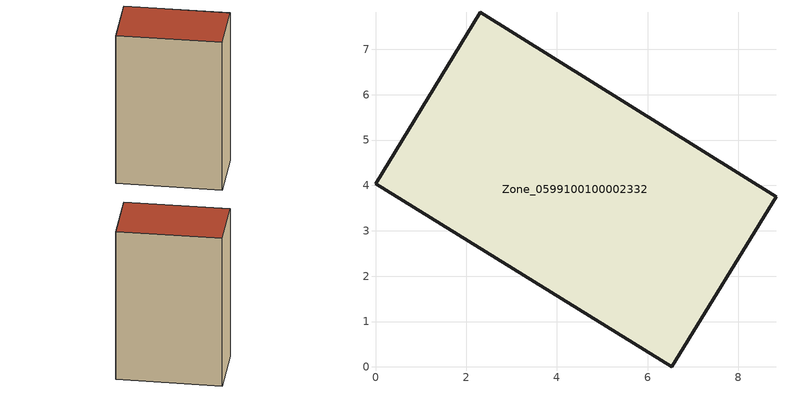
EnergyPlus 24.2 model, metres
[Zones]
Zone_0599100100002332
 floor ground (C_G): 0,4.04 2.31,7.82 8.83,3.75 6.53,0 z0
 wall outside (C_F): 2.31,7.82 0,4.04 6.53,0 8.83,3.75 2.31,7.82 z0:12.04
 roof outside (C_R): 6.53,0 8.83,3.75 2.31,7.82 0,4.04 z12.04
[BUILDING]
Pand.0599100100002332: North Axis=0; Terrain=City; Loads Convergence Tolerance Value=0.04; Temperature Convergence Tolerance Value=0.4; Solar Distribution=FullExterior; Maximum Number of Warmup Days=25; Minimum Number of Warmup Days=1
[Site:Location]
Rotterdam.The.Hague.AP_ZH_NLD Design_Conditions: Latitude=51.96; Longitude=4.45; Time Zone=1; Elevation=-4.5
[SITE:GROUNDTEMPERATURE:BUILDINGSURFACE]
18, 18, 18, 18, 18, 18, 18, 18, 18, 18, 18, 18
[MATERIAL] Thermal Absorptance=0.9; Solar Absorptance=0.7; Visible Absorptance=0.7
Name | Roughness | Thickness | Conductivity | Density | Specific Heat
G.TI.2006-2014 | MediumSmooth | 0.15 | 0.06 | 540 | 1210
F.TI.2006-2014 | Rough | 0.3 | 0.12 | 1920 | 840
R.TI.2006-2014 | MediumRough | 0.2 | 0.08 | 1500 | 1000
[CONSTRUCTION]
C_G: G.TI.2006-2014
C_F: F.TI.2006-2014
C_R: R.TI.2006-2014
[ZONE]
Zone_0599100100002332: Type=1; Multiplier=1; Ceiling Height=Autocalculate; Volume=Autocalculate; Floor Area=autocalculate; Part of Total Floor Area=Yes
[ZONEINFILTRATION:DESIGNFLOWRATE]
Infil_Zone_0599100100002332: Zone or ZoneList or Space or SpaceList=Zone_0599100100002332; Schedule=AlwaysOn; Design Flow Rate Calculation Method=Flow/Area; Flow Rate per Floor Area=0.0015; Constant Term Coefficient=1; Temperature Term Coefficient=0; Velocity Term Coefficient=0; Velocity Squared Term Coefficient=0
[HVACTEMPLATE:ZONE:IDEALLOADSAIRSYSTEM]
Zone_0599100100002332: Maximum Heating Supply Air Temperature=50; Minimum Cooling Supply Air Temperature=13; Maximum Heating Supply Air Humidity Ratio=0.0156; Minimum Cooling Supply Air Humidity Ratio=0.0077; Heating Limit=NoLimit; Cooling Limit=NoLimit; Dehumidification Control Type=ConstantSensibleHeatRatio; Cooling Sensible Heat Ratio=0.7; Dehumidification Setpoint=60; Humidification Control Type=None; Humidification Setpoint=30; Outdoor Air Method=None; Outdoor Air Flow Rate per Person=0.00944; Outdoor Air Flow Rate per Zone Floor Area=0; Outdoor Air Flow Rate per Zone=0; Demand Controlled Ventilation Type=None; Outdoor Air Economizer Type=NoEconomizer; Heat Recovery Type=None; Sensible Heat Recovery Effectiveness=0.7; Latent Heat Recovery Effectiveness=0.65
[ZONECONTROL:THERMOSTAT]
ThermostatControl_Zone_0599100100002332: Zone or ZoneList=Zone_0599100100002332; Control Type Schedule=DualSetpointControlType; Control 1=Thermostat_Zone_0599100100002332; Temperature Difference Between Cutout And Setpoint=0
[THERMOSTATSETPOINT:DUALSETPOINT]
Thermostat_Zone_0599100100002332: Heating Setpoint Temperature Schedule=HeatingSetpoint_Zone_0599100100002332; Cooling Setpoint Temperature Schedule=CoolingSetpoint_Zone_0599100100002332
[SCHEDULE:COMPACT]
HeatingSetpoint_Zone_0599100100002332: Through: 12/31, For: AllDays, Until: 24:00, 21
CoolingSetpoint_Zone_0599100100002332: Through: 12/31, For: AllDays, Until: 24:00, 24
DualSetpointControlType: Through: 12/31, For: AllDays, Until: 24:00, 4
AlwaysOn: Through: 12/31, For: AllDays, Until: 24:00, 1
